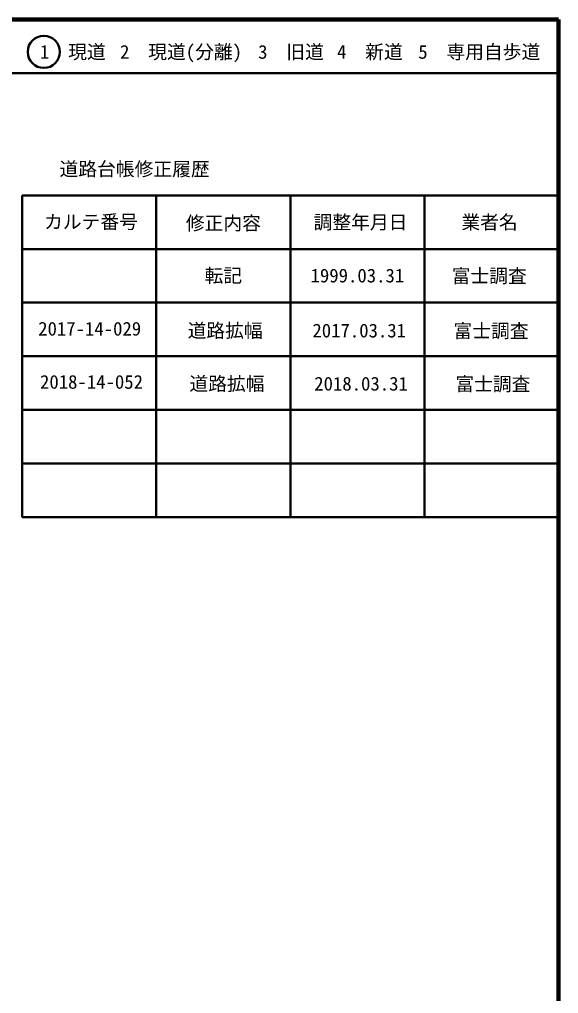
# Model space of a CAD drawing. Units: millimetres on the paper, enlarged 1000 times. Extents: x 40000 to 680000, y 20000 to 380000.
# Drawn here: x 579500 to 680000, y 198357 to 380000 of the extents above; entities that cross this region are included whole.
import ezdxf
from ezdxf.enums import TextEntityAlignment as Align

# ---------------------------------------------------------------- set-up
doc = ezdxf.new("R2010")
doc.units = ezdxf.units.MM
doc.header["$LTSCALE"] = 1000
for name, color, linetype, lineweight in [('M-TTL', 7, 'Continuous', 13), ('M-TTL-FRAM', 7, 'Continuous', 13), ('M-TTL-LINE', 7, 'Continuous', 13), ('M-TTL-TXT', 2, 'Continuous', 13)]:
    doc.layers.add(name, color=color, linetype=linetype, lineweight=lineweight)
doc.styles.add('ＭＳ ゴシック', font='')
doc.styles.get('ＭＳ ゴシック').set_extended_font_data('MS Gothic')

msp = doc.modelspace()

# ---------------------------------------------------------------- linework, layer by layer
at = {"layer": 'M-TTL', "color": 2, "lineweight": 140}
for p, q in [((680000, 380000), (40000, 380000)), ((680000, 20000), (680000, 380000))]:
    msp.add_line(p, q, dxfattribs=at)
at = {"layer": 'M-TTL-FRAM', "color": 2, "lineweight": 50}
for p, q in [((580000, 347197), (580000, 287197)), ((580000, 347197), (680000, 347197)), ((580000, 287197), (680000, 287197))]:
    msp.add_line(p, q, dxfattribs=at)
at = {"layer": 'M-TTL-LINE', "lineweight": 50}
for p, q in [((40000, 370000), (680000, 370000)), ((605000, 347197), (605000, 287197)), ((630000, 347197), (630000, 287197)), ((655000, 347197), (655000, 287197)), ((580000, 337197), (680000, 337197)), ((580000, 327197), (680000, 327197)), ((580000, 317197), (680000, 317197)), ((580000, 307197), (680000, 307197)), ((580000, 297197), (680000, 297197))]:
    msp.add_line(p, q, dxfattribs=at)
msp.add_circle((584031, 373958), 3000, dxfattribs=at)

# ---------------------------------------------------------------- texts
at = {"layer": 'M-TTL-TXT', "color": 7, "style": 'ＭＳ ゴシック'}
for s, p in [('1\u3000現道', (589448, 373958)), ('2\u3000現道(分離)', (609619, 373958)), ('3\u3000旧道', (630121, 373958)), ('4\u3000新道', (644824, 373958)), ('5\u3000専用自歩道', (665228, 373958)), ('道路台帳修正履歴', (600968, 352113)), ('カルテ番号', (592839, 342277)), ('修正内容', (617509, 342023)), ('調整年月日', (643089, 342197)), ('業者名', (667134, 342197)), ('転記', (617500, 332245)), ('1999.03.31', (642500, 332245)), ('富士調査', (667077, 332189)), ('2017-14-029', (592588, 322331)), ('道路拡幅', (617842, 321990)), ('富士調査', (667419, 321933)), ('2017.03.31', (642842, 321990)), ('2018-14-052', (592930, 312417)), ('道路拡幅', (618184, 312076)), ('2018.03.31', (643184, 312076)), ('富士調査', (667761, 312019))]:
    msp.add_text(s, height=2566, dxfattribs=at).set_placement(p, align=Align.MIDDLE_CENTER)

doc.saveas('drawing.dxf')
